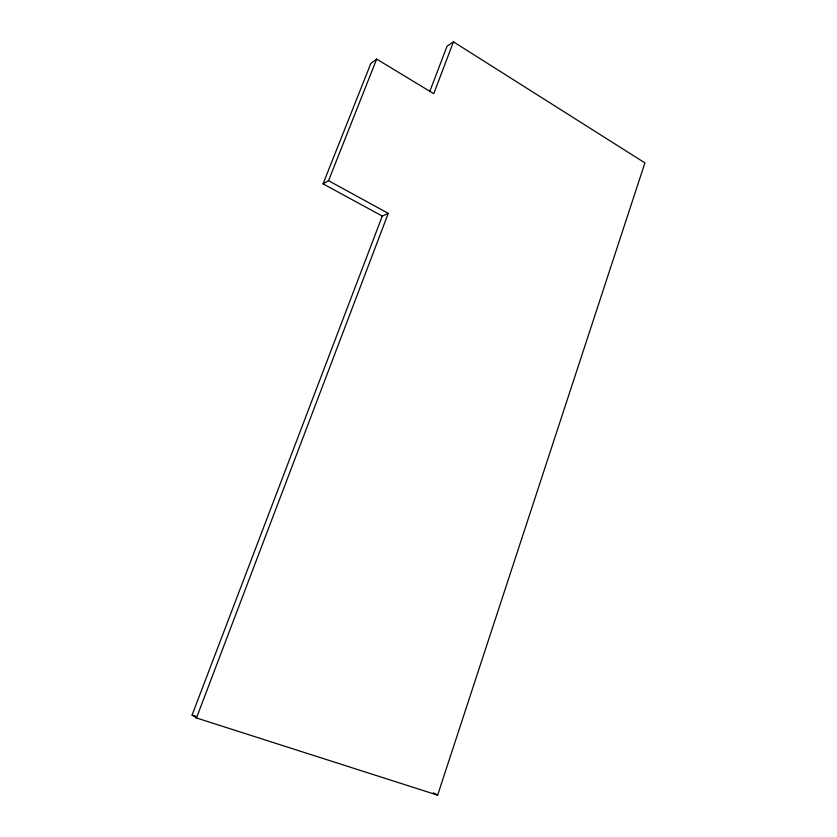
<?xml version="1.0" encoding="UTF-8"?>
<svg xmlns="http://www.w3.org/2000/svg" width="837" height="837" viewBox="0 0 837 837"><rect width="100%" height="100%" fill="white"/><g stroke="black" fill="none" stroke-linecap="round" stroke-linejoin="round"><path stroke-width="1.26" d="M382.289 216.092L323.061 183.837L328.533 180.698L388.263 213.362L382.289 216.092L192.081 715.06L196.454 717.968L437.636 795.15L644.919 162.891L453.466 41.85L447.042 46.223L429.737 91.61M196.454 717.968L388.263 213.362M453.466 41.85L433.754 93.692L376.671 59.103L370.843 63.445L323.061 183.837M328.533 180.698L376.671 59.103M192.081 715.06L195.816 716.252M433.263 792.838L437.636 795.15"/></g></svg>
